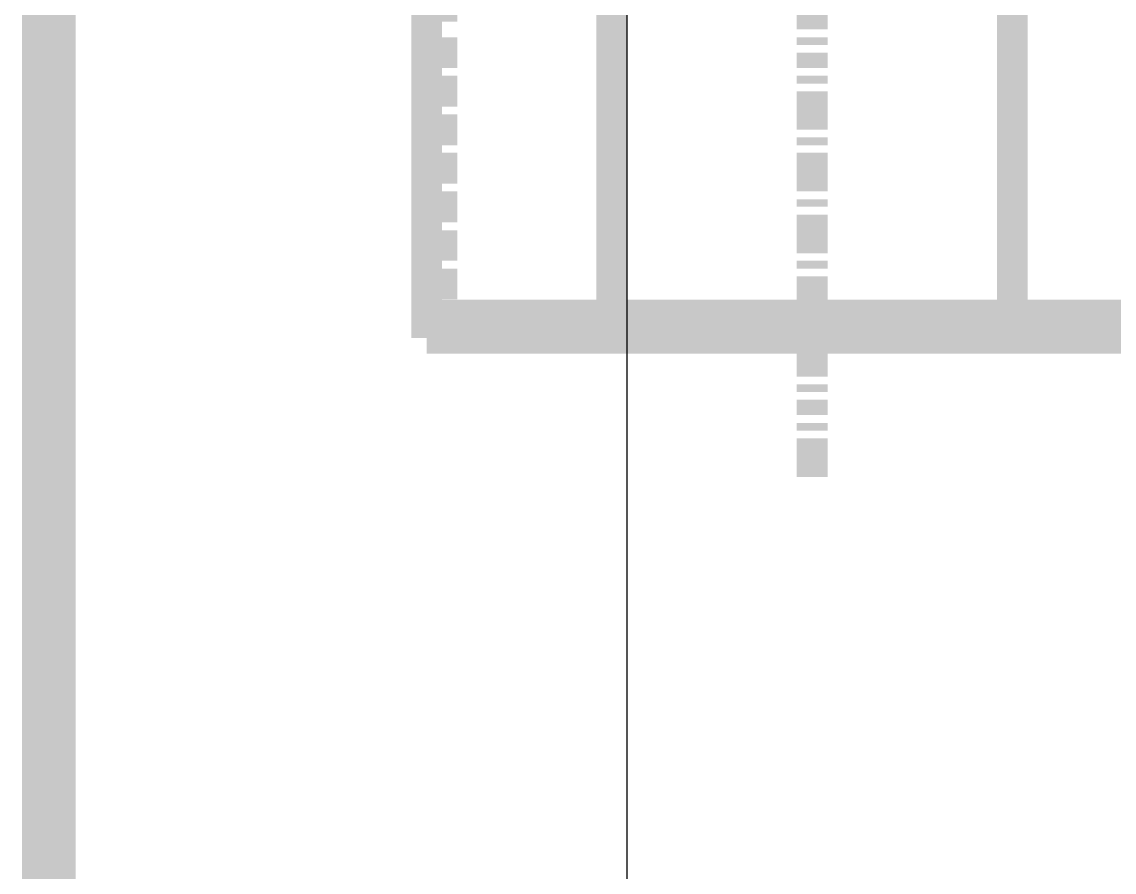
# Model space of a CAD drawing. Extents: x 0.4 to 11.4, y 0.4 to 16.2.
# Drawn here: x 3.4836 to 3.7198, y 8.589 to 8.7728 of the extents above; entities that cross this region are included whole.
import ezdxf

# ---------------------------------------------------------------- set-up
doc = ezdxf.new("R2010")
doc.units = 0
doc.header["$MEASUREMENT"] = 0

msp = doc.modelspace()

# ---------------------------------------------------------------- linework, layer by layer
at = {"color": 0}
for points, const_width in [([(3.48942, 12.6895), (3.48942, 4.64947)], 0.01167), ([(3.57113, 8.70443), (3.57113, 10.3578)], 0.00667), ([(3.61111, 8.70942), (3.61111, 10.3578)], 0.00667), ([(3.69775, 8.70942), (3.69775, 10.3544)], 0.00667), ([(3.57443, 8.77279), (3.57443, 8.77778)], 0.00667), ([(3.65446, 8.77111), (3.65446, 8.77447), (3.65446, 8.7761), (3.65446, 8.77946)], 0.00667), ([(3.57443, 8.76281), (3.57443, 8.76942)], 0.00667), ([(3.65446, 8.76779), (3.65446, 8.76942)], 0.00667), ([(3.65446, 8.76281), (3.65446, 8.76611)], 0.00667), ([(3.57443, 8.75444), (3.57443, 8.76113)], 0.00667), ([(3.65446, 8.75944), (3.65446, 8.76113)], 0.00667), ([(3.65446, 8.74946), (3.65446, 8.75276), (3.65446, 8.75444), (3.65446, 8.75776)], 0.00667), ([(3.57443, 8.7461), (3.57443, 8.75276)], 0.00667), ([(3.65446, 8.7461), (3.65446, 8.74778)], 0.00667), ([(3.57443, 8.73779), (3.57443, 8.74447)], 0.00667), ([(3.65446, 8.73611), (3.65446, 8.73942), (3.65446, 8.7411), (3.65446, 8.74447)], 0.00667), ([(3.57443, 8.72944), (3.57443, 8.73611)], 0.00667), ([(3.65446, 8.73281), (3.65446, 8.73443)], 0.00667), ([(3.65446, 8.72276), (3.65446, 8.72613), (3.65446, 8.72775), (3.65446, 8.73112)], 0.00667), ([(3.57443, 8.72114), (3.57443, 8.72775)], 0.00667), ([(3.65446, 8.71946), (3.65446, 8.72114)], 0.00667), ([(3.57443, 8.71278), (3.57443, 8.71946)], 0.00667), ([(3.65446, 8.70942), (3.65446, 8.71278), (3.65446, 8.71446), (3.65446, 8.71778)], 0.00667), ([(3.73779, 8.70942), (3.57113, 8.70942)], 0.00667), ([(3.57443, 8.70443), (3.57443, 8.7111)], 0.00667), ([(3.65446, 8.70611), (3.65446, 8.70779)], 0.00667), ([(3.57113, 8.70611), (3.73942, 8.70611)], 0.00667), ([(3.57113, 8.70611), (3.73779, 8.70611)], 0.00667), ([(3.73779, 8.70443), (3.57113, 8.70443)], 0.00667), ([(3.65446, 8.69612), (3.65446, 8.69943), (3.65446, 8.70111), (3.65446, 8.70443)], 0.00667), ([(3.65446, 8.69276), (3.65446, 8.69444)], 0.00667), ([(3.65446, 8.68778), (3.65446, 8.69114)], 0.00667), ([(3.65446, 8.68446), (3.65446, 8.68608)], 0.00667), ([(3.65446, 8.67443), (3.65446, 8.67779), (3.65446, 8.67947), (3.65446, 8.68278)], 0.00667)]:
    msp.add_lwpolyline(points, dxfattribs=dict(at, const_width=const_width))
msp.add_lwpolyline([(3.61442, 8.8061), (3.61442, 7.9661)], dxfattribs=at)

doc.saveas('drawing.dxf')
